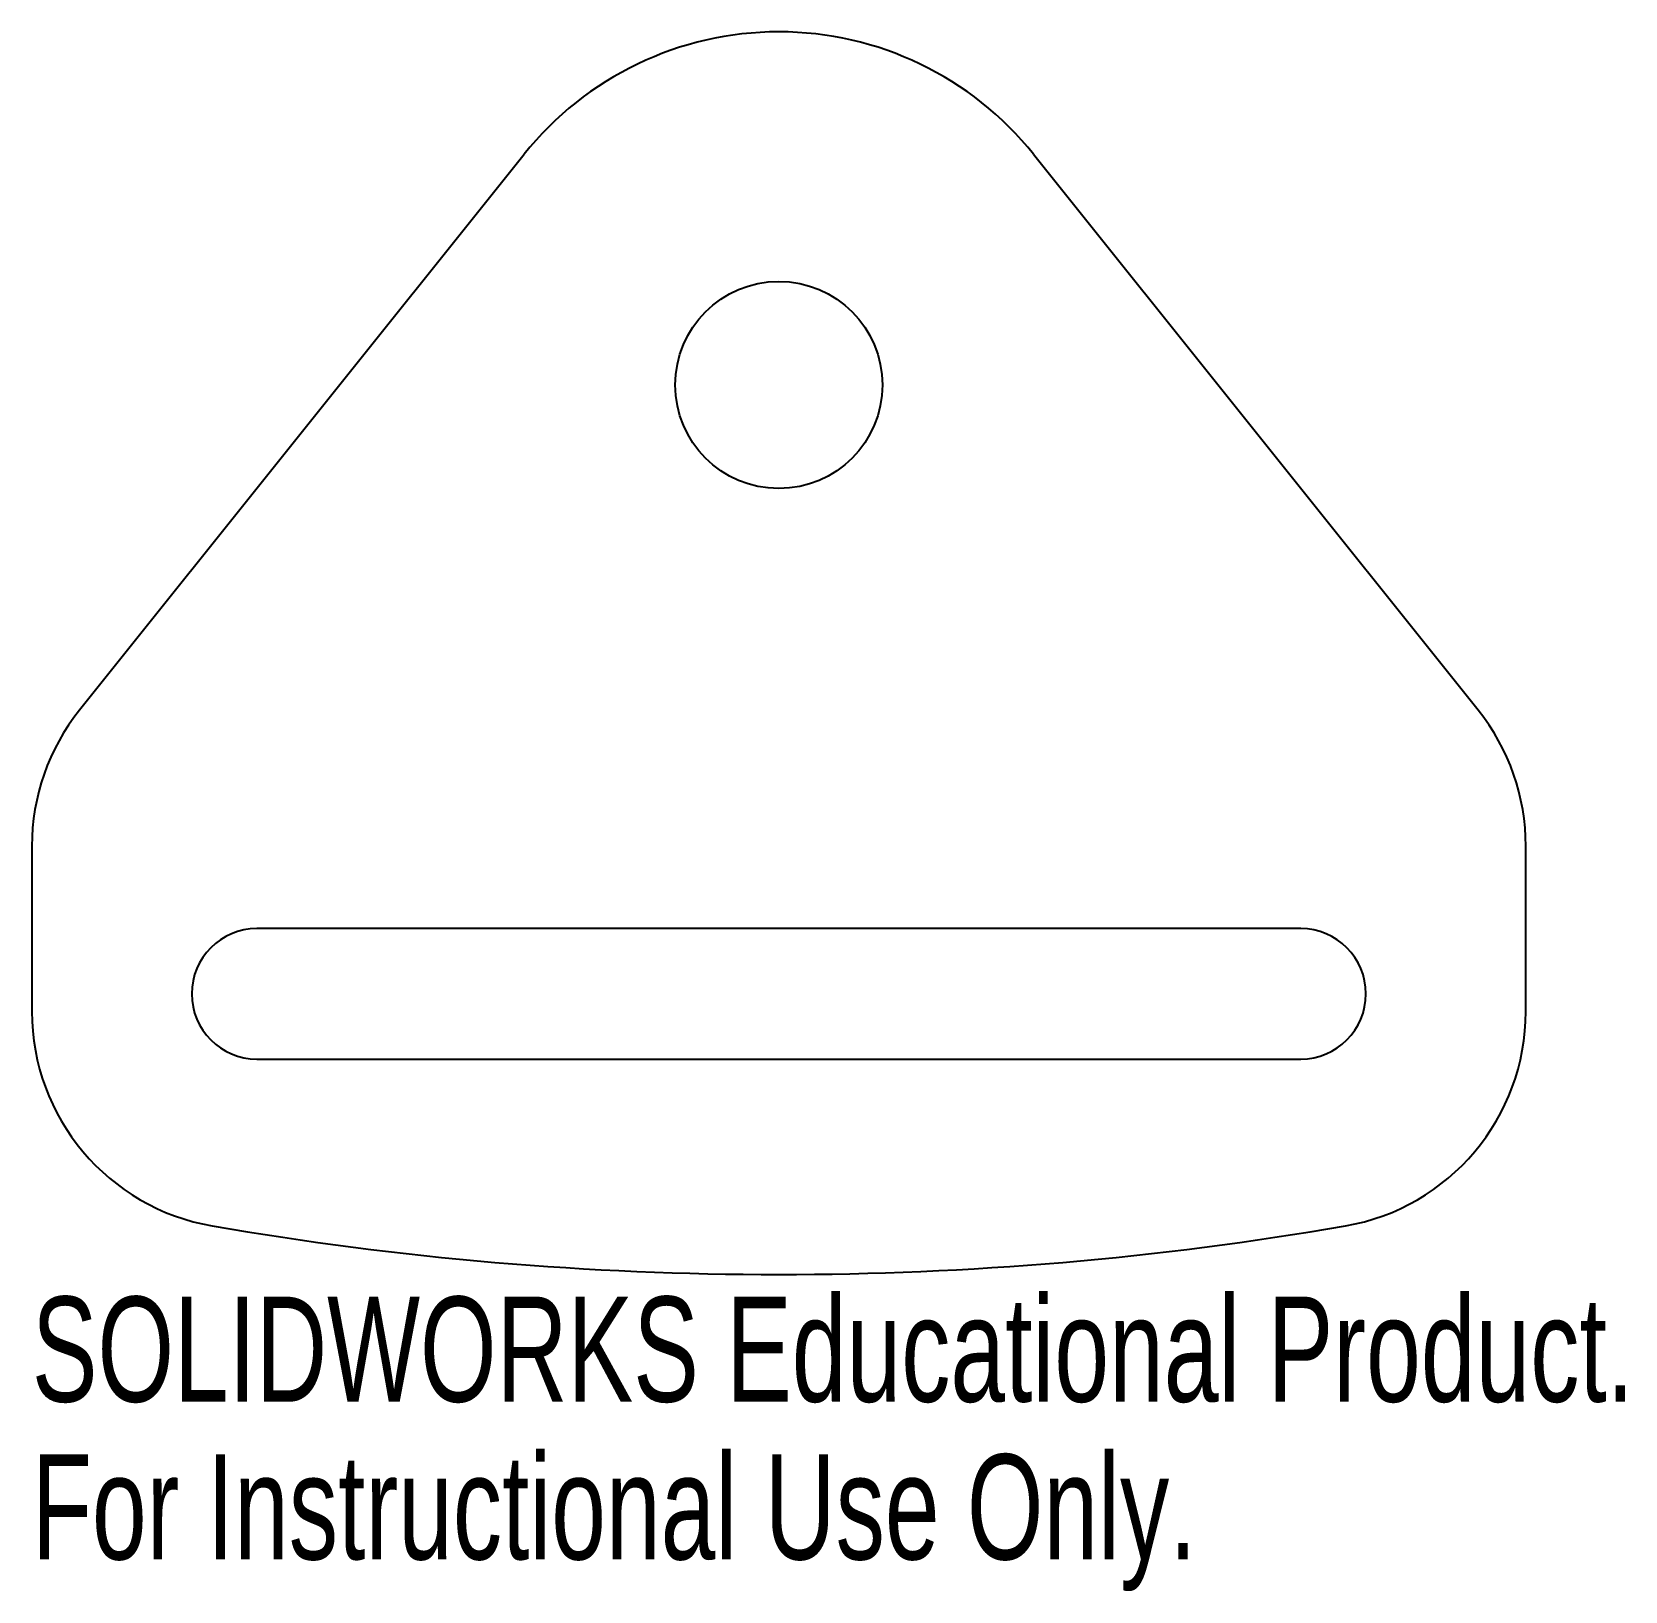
# Model space of a CAD drawing. Header units: millimetres. Extents: x -68.7 to 4.6, y -18.5 to 53.2.
import ezdxf

# ---------------------------------------------------------------- set-up
doc = ezdxf.new("R2010")
doc.units = ezdxf.units.MM
doc.styles.add('SLDTEXTSTYLE0', font='TXT', dxfattribs={"width": 0.7})

msp = doc.modelspace()

# ---------------------------------------------------------------- linework, layer by layer
at = {"color": 7, "linetype": 'Continuous', "lineweight": 25}
for p, q in [((-46.065, 47.605), (-66.51, 22.039)), ((-2.19, 22.039), (-22.635, 47.605)), ((-68.7, 15.793), (-68.7, 8.183)), ((0, 8.183), (0, 15.793)), ((-10.35, 12), (-58.35, 12)), ((-58.35, 6), (-10.35, 6))]:
    msp.add_line(p, q, dxfattribs=at)
msp.add_circle((-34.35, 37), 4.763, dxfattribs=at)
for centre, radius, start, end in [((-34.35, 38.237), 15, 38.64883, 141.35117), ((-58.7, 15.793), 10, 141.35117, 180), ((-10, 15.793), 10, 0, 38.64883), ((-58.35, 9), 3, 90, 270), ((-10.35, 9), 3, 270, 90), ((-58.7, 8.183), 10, 180, 260.19565), ((-10, 8.183), 10, 279.80435, 0), ((-34.35, 149.09), 152.996, 260.19565, 279.80435)]:
    msp.add_arc(centre, radius, start, end, dxfattribs=at)

# ---------------------------------------------------------------- texts
at = {"color": 7, "linetype": 'Continuous', "char_height": 4.83362, "attachment_point": 1, "style": 'SLDTEXTSTYLE0'}
for s, insert in [('SOLIDWORKS Educational Product.', (-68.7, -4.925)), ('For Instructional Use Only.', (-68.7, -12.176))]:
    msp.add_mtext(s, dxfattribs=dict(at, insert=insert))

doc.saveas('drawing.dxf')
